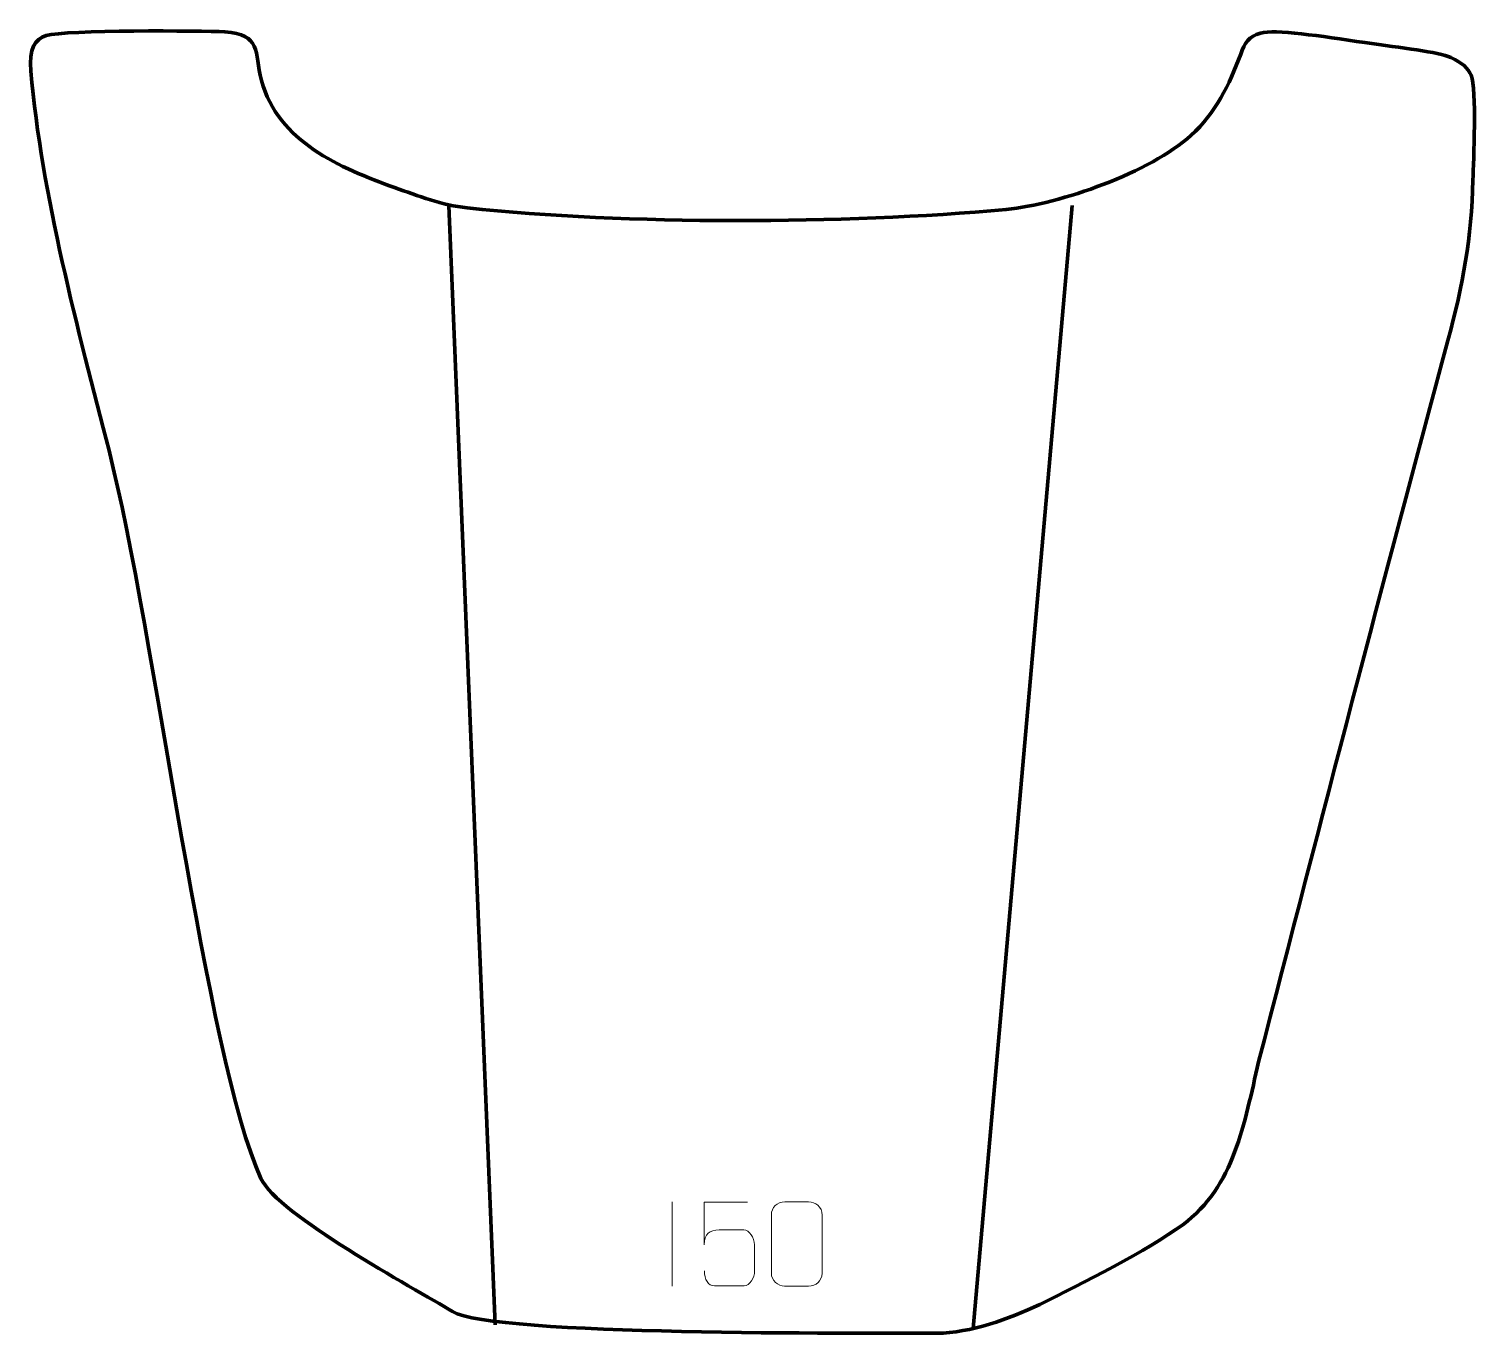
# Model space of a CAD drawing. Header units: millimetres. Extents: x -215 to 215, y -194 to 194.
import ezdxf

# ---------------------------------------------------------------- set-up
doc = ezdxf.new("R2010")
doc.units = ezdxf.units.MM
doc.header["$MEASUREMENT"] = 0
for name, color, linetype in [('layer 1', 7, 'Continuous'), ('layer 2', 7, 'Continuous'), ('layer 3', 7, 'Continuous')]:
    doc.layers.add(name, color=color, linetype=linetype)

msp = doc.modelspace()

# ---------------------------------------------------------------- linework, layer by layer
at = {"layer": 'layer 1', "color": 250, "lineweight": 9}
msp.add_open_spline([(-23.859, -154.2415), (-23.859, -154.2415), (-23.859, -179.2156), (-23.859, -179.2156)], degree=3, dxfattribs=at)
for points, knots in [([(-1.4649, -154.2738), (-1.4649, -154.2738), (-14.3166, -154.2738), (-14.3166, -154.2738), (-14.3166, -154.2738), (-14.3163, -158.5044), (-14.3163, -162.7353), (-14.3166, -166.9665), (-14.3166, -166.9665), (-14.3169, -163.6564), (-12.6859, -162.5846), (-9.8739, -162.5241), (-9.8739, -162.5241), (-7.4343, -162.5238), (-4.9948, -162.5238), (-2.5556, -162.5241), (-2.5556, -162.5241), (-0.9058, -162.5173), (0.5691, -164.8978), (0.5976, -166.9665), (0.5976, -166.9665), (0.5973, -169.5538), (0.5973, -172.1414), (0.5976, -174.7291), (0.5976, -174.7291), (0.6438, -176.6885), (-0.8556, -179.1248), (-2.4815, -179.1833), (-2.4815, -179.1833), (-4.438, -179.183), (-9.333, -179.183), (-11.29, -179.1833), (-11.29, -179.1833), (-13.1355, -179.1921), (-14.2426, -177.2273), (-14.2634, -174.6762)], [0, 0, 0, 0, 0.1, 0.1, 0.1, 0.1, 0.2, 0.2, 0.2, 0.2, 0.3, 0.3, 0.3, 0.3, 0.4, 0.4, 0.4, 0.4, 0.5, 0.5, 0.5, 0.5, 0.6, 0.6, 0.6, 0.6, 0.7, 0.7, 0.7, 0.7, 0.8, 0.8, 0.8, 0.8, 1, 1, 1, 1]), ([(9.5603, -154.2293), (11.9264, -154.2293), (14.2929, -154.2293), (16.6594, -154.2293), (16.6594, -154.2293), (18.6399, -154.1937), (20.6659, -155.688), (20.693, -158.1301), (20.693, -158.1301), (20.6926, -163.8875), (20.6926, -169.6453), (20.693, -175.4035), (20.693, -175.4035), (20.5509, -177.7311), (18.8445, -179.2134), (16.6594, -179.2242), (16.6594, -179.2242), (14.287, -179.2238), (11.9146, -179.2238), (9.5426, -179.2242), (9.5426, -179.2242), (7.5841, -179.3298), (5.5777, -177.4419), (5.5891, -175.4209), (5.5891, -175.4209), (5.5895, -169.6403), (5.5895, -163.86), (5.5891, -158.0802), (5.5891, -158.0802), (5.5934, -155.9382), (7.3705, -154.2157), (9.5603, -154.2293)], [0, 0, 0, 0, 0.11111111, 0.11111111, 0.11111111, 0.11111111, 0.22222222, 0.22222222, 0.22222222, 0.22222222, 0.33333333, 0.33333333, 0.33333333, 0.33333333, 0.44444444, 0.44444444, 0.44444444, 0.44444444, 0.55555556, 0.55555556, 0.55555556, 0.55555556, 0.66666667, 0.66666667, 0.66666667, 0.66666667, 0.77777778, 0.77777778, 0.77777778, 0.77777778, 1, 1, 1, 1])]:
    msp.add_open_spline(points, degree=3, knots=knots, dxfattribs=at)
at = {"layer": 'layer 2', "color": 230, "lineweight": 200}
msp.add_open_spline([(-106.2119, 146.7404), (-99.2166, 144.2669), (-92.0751, 141.4923), (-84.6654, 140.7049), (-84.6654, 140.7049), (-37.7454, 135.7196), (27.2486, 135.8038), (75.2727, 140.2565), (75.2727, 140.2565), (91.3046, 141.8032), (118.1407, 151.3384), (130.1067, 162.1838), (130.1067, 162.1838), (137.4305, 169.0186), (141.4289, 177.0866), (144.8714, 186.335), (144.8714, 186.335), (146.0508, 189.7021), (147.2916, 191.5425), (150.7874, 192.5683), (150.7874, 192.5683), (154.994, 193.8026), (168.48, 191.7033), (181.7444, 189.7607), (181.7444, 189.7607), (192.6101, 188.1693), (203.5596, 186.9729), (207.1823, 185.3567), (207.1823, 185.3567), (210.5506, 183.8541), (212.3225, 182.1169), (213.2369, 180.0453), (213.2369, 180.0453), (214.9976, 176.0567), (213.9125, 154.5733), (213.7776, 149.0357), (213.7776, 149.0357), (213.3813, 131.6209), (210.8772, 118.1518), (206.352, 101.3729), (206.352, 101.3729), (187.1861, 30.1885), (168.5908, -41.3227), (150.19, -112.7132), (150.19, -112.7132), (145.8954, -130.9493), (142.9965, -149.7651), (127.6541, -160.9974), (127.6541, -160.9974), (117.1913, -168.6574), (97.707, -178.5484), (85.2441, -184.6384), (85.2441, -184.6384), (75.8978, -189.0425), (65.0135, -193.108), (54.5721, -193.2119), (54.5721, -193.2119), (32.4656, -193.1057), (-77.1909, -194.0433), (-89.0072, -186.7709), (-89.0072, -186.7709), (-100.6978, -179.7117), (-140.9717, -157.9738), (-145.8662, -147.2703), (-145.8662, -147.2703), (-162.0774, -111.8184), (-177.3643, 15.2396), (-190.9481, 68.7464), (-190.9481, 68.7464), (-200.1301, 104.4669), (-210.9973, 144.6898), (-214.1234, 181.3254), (-214.1234, 181.3254), (-214.7, 188.0821), (-212.9409, 190.783), (-209.5729, 191.8345), (-209.5729, 191.8345), (-203.9973, 193.5754), (-163.4651, 193.3133), (-156.5512, 192.9345), (-156.5512, 192.9345), (-145.7952, 192.1597), (-147.7982, 187.1629), (-145.7228, 178.5366), (-145.7228, 178.5366), (-140.6878, 160.2317), (-122.3964, 152.5964), (-106.2119, 146.7404)], degree=3, knots=[0, 0, 0, 0, 0.04347826, 0.04347826, 0.04347826, 0.04347826, 0.08695652, 0.08695652, 0.08695652, 0.08695652, 0.13043478, 0.13043478, 0.13043478, 0.13043478, 0.17391304, 0.17391304, 0.17391304, 0.17391304, 0.2173913, 0.2173913, 0.2173913, 0.2173913, 0.26086957, 0.26086957, 0.26086957, 0.26086957, 0.30434783, 0.30434783, 0.30434783, 0.30434783, 0.34782609, 0.34782609, 0.34782609, 0.34782609, 0.39130435, 0.39130435, 0.39130435, 0.39130435, 0.43478261, 0.43478261, 0.43478261, 0.43478261, 0.47826087, 0.47826087, 0.47826087, 0.47826087, 0.52173913, 0.52173913, 0.52173913, 0.52173913, 0.56521739, 0.56521739, 0.56521739, 0.56521739, 0.60869565, 0.60869565, 0.60869565, 0.60869565, 0.65217391, 0.65217391, 0.65217391, 0.65217391, 0.69565217, 0.69565217, 0.69565217, 0.69565217, 0.73913043, 0.73913043, 0.73913043, 0.73913043, 0.7826087, 0.7826087, 0.7826087, 0.7826087, 0.82608696, 0.82608696, 0.82608696, 0.82608696, 0.86956522, 0.86956522, 0.86956522, 0.86956522, 0.91304348, 0.91304348, 0.91304348, 0.91304348, 1, 1, 1, 1], dxfattribs=at)
at = {"layer": 'layer 3', "color": 142, "lineweight": 200}
for points in [[(-90.0735, 141.4222), (-90.0735, 141.4222), (-76.3144, -190.6832), (-76.3144, -190.6832)], [(94.8449, 141.3825), (94.8449, 141.3825), (65.4893, -191.8308), (65.4893, -191.8308)]]:
    msp.add_open_spline(points, degree=3, dxfattribs=at)

doc.saveas('drawing.dxf')
